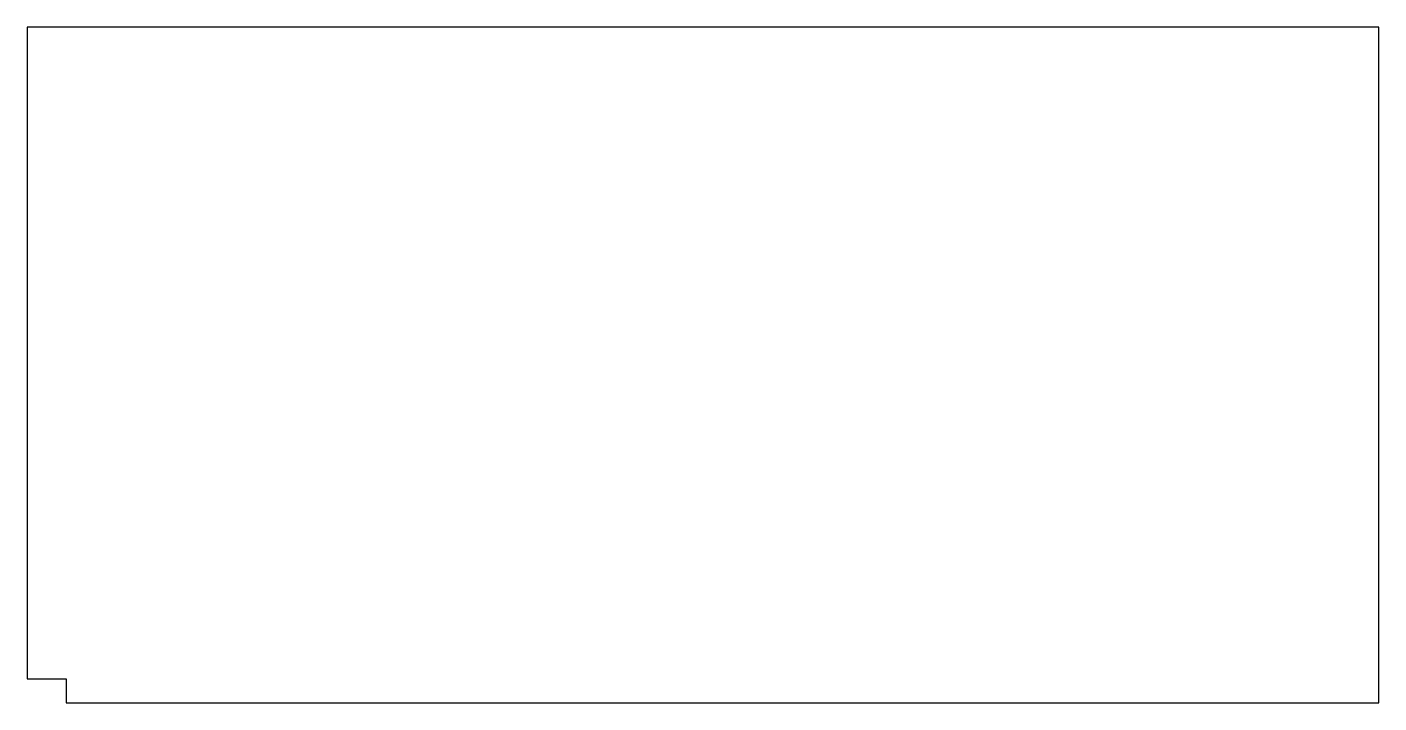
# Model space of a CAD drawing. Header units: metres. Extents: x 0 to 1200, y 0 to 600.
import ezdxf

# ---------------------------------------------------------------- set-up
doc = ezdxf.new("R2010")
doc.units = ezdxf.units.M

msp = doc.modelspace()

# ---------------------------------------------------------------- linework, layer by layer
for p, q in [((1200, 600), (0, 600)), ((0, 600), (0, 21.3338)), ((1200, 0), (1200, 600)), ((0, 21.3338), (34.8165, 21.3338)), ((34.8165, 21.3338), (34.8165, 0)), ((34.8165, 0), (1200, 0))]:
    msp.add_line(p, q)

doc.saveas('drawing.dxf')
